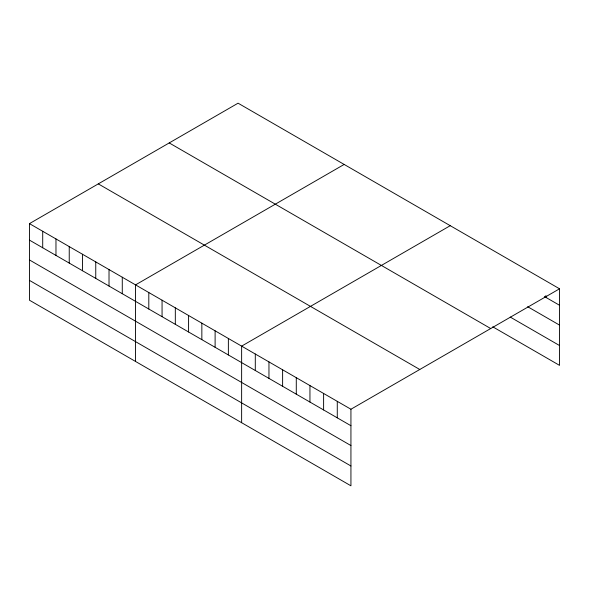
<?xml version="1.0" encoding="UTF-8"?>
<svg xmlns="http://www.w3.org/2000/svg" width="589" height="589" viewBox="0 0 589 589"><rect width="100%" height="100%" fill="white"/><g stroke="black" fill="none" stroke-linecap="round" stroke-linejoin="round"><path stroke-width="0.88" d="M29.45 223.629L350.934 409.237L350.934 485.815L29.45 300.206L29.45 223.629L238.066 103.185L559.55 288.794L559.55 365.371L492.75 326.807M344.153 164.434L135.544 284.877L135.544 361.455M450.246 225.683L241.63 346.126L241.63 422.711M350.934 409.237L559.55 288.794M544.369 296.517L559.55 305.279M527.67 306.707L559.55 325.113M510.214 317.059L559.55 345.544M169.22 142.928L490.711 328.537M98.289 183.878L419.78 369.487M29.45 240.113L350.934 425.722M29.45 259.948L350.934 445.556M29.45 280.379L350.934 465.987M545.885 295.56L545.885 297.393M337.276 401.345L337.276 417.837M323.611 393.459L323.611 409.944M309.947 385.567L309.947 402.059M296.282 377.682L296.282 394.174M282.617 369.796L282.617 386.281M268.959 361.904L268.959 378.396M255.295 354.018L255.295 370.503M228.37 338.469L228.37 354.961M215.11 330.812L215.11 347.304M201.85 323.162L201.85 339.647M188.583 315.505L188.583 331.99M175.323 307.848L175.323 324.333M162.063 300.191L162.063 316.676M148.803 292.534L148.803 309.026M122.276 277.22L122.276 293.712M109.017 269.563L109.017 286.055M95.757 261.906L95.757 278.398M82.497 254.249L82.497 270.741M69.237 246.592L69.237 263.084M55.97 238.943L55.97 255.427M42.71 231.286L42.71 247.77"/></g></svg>
